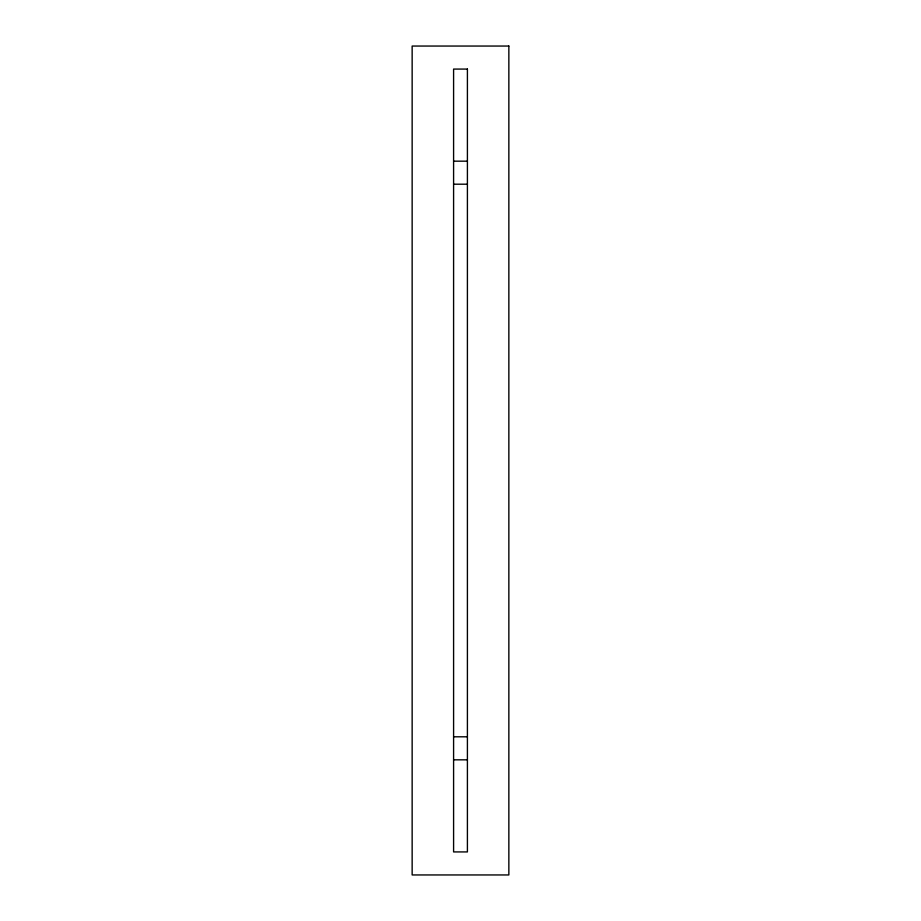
<?xml version="1.0" encoding="UTF-8"?>
<svg xmlns="http://www.w3.org/2000/svg" width="921" height="921" viewBox="0 0 921 921"><rect width="100%" height="100%" fill="white"/><g stroke="black" fill="none" stroke-linecap="round" stroke-linejoin="round"><path stroke-width="1.38" d="M453.593 161.175L467.408 161.175M453.593 184.2L467.408 184.2M453.593 736.8L467.408 736.8M453.593 759.825L467.408 759.825M508.853 46.05L412.148 46.05L412.148 874.95L508.853 874.95L508.853 46.05M467.408 69.075L453.593 69.075L453.593 851.925L467.408 851.925L467.408 69.075"/></g></svg>
